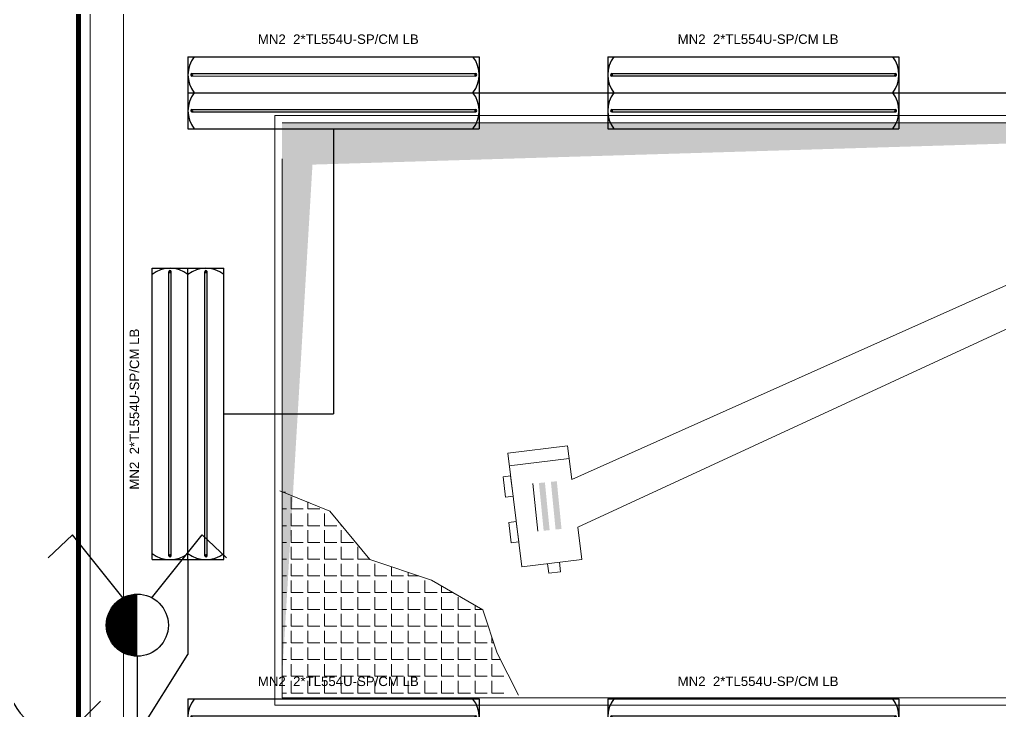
# Model space of a CAD drawing. Header units: metres. Extents: x -13316 to 152404, y -3899 to 30226.
# Drawn here: x 3955.4 to 4364.9, y 5254.4 to 5543 of the extents above; entities that cross this region are included whole.
import ezdxf

# ---------------------------------------------------------------- set-up
doc = ezdxf.new("R2010")
doc.units = ezdxf.units.M
doc.header["$LTSCALE"] = 100
doc.header["$MEASUREMENT"] = 0
doc.linetypes.add('DOT2', pattern=[0.125, 0, -0.125])
doc.linetypes.add('HIDDEN', pattern=[0.375, 0.25, -0.125])
doc.layers.get('0').update_dxf_attribs({"color": 9, "lineweight": 9})
for name, color, linetype, lineweight in [('06D', 9, 'Continuous', 9), ('20', 9, 'DOT2', 9), ('E-2x54 W SIVAÜSTÜ FLUORESAN YÜKSEK TAVAN ARMATÜRÜ', 7, 'Continuous', 30), ('E-KABLO', 7, 'Continuous', 30), ('E-KOMÜTATÖR ANAHTAR (ETANŞ)', 7, 'Continuous', 30), ('E-LINYE', 7, 'Continuous', 30)]:
    doc.layers.add(name, color=color, linetype=linetype, lineweight=lineweight)
doc.styles.add('Arial', font='arial.ttf', dxfattribs={"height": 2.5})

# ---------------------------------------------------------------- blocks, each defined once
blk = doc.blocks.new('2x54 W SIVAÜSTÜ FLUORESAN YÜKSEK TAVAN ARMATÜRÜ')
at = {"layer": 'E-2x54 W SIVAÜSTÜ FLUORESAN YÜKSEK TAVAN ARMATÜRÜ', "color": 4}
for p, q in [((-60.8, 15), (-60.8, -15)), ((-60.8, 15), (60.8, 15)), ((60.8, 15), (60.8, 0)), ((-60, 0), (-15, 0)), ((15, 0), (60, 0)), ((60.8, 0), (60.8, -15)), ((-60.8, -15), (60.8, -15))]:
    blk.add_line(p, q, dxfattribs=at)
at = {"layer": 'E-2x54 W SIVAÜSTÜ FLUORESAN YÜKSEK TAVAN ARMATÜRÜ', "color": 7}
for p, q in [((-59.27, 8.01), (59.32, 8.01)), ((-59.16, 7.01), (59.44, 7)), ((-60.8, 0), (60.8, 0)), ((-59.27, -6.99), (59.32, -6.99)), ((-59.16, -7.99), (59.44, -8))]:
    blk.add_line(p, q, dxfattribs=at)
for centre in [(-59.23, 7.63), (-59.23, 7.33), (59.36, 7.63), (59.36, 7.33), (-59.23, -7.37), (-59.23, -7.67), (59.36, -7.37), (59.36, -7.67)]:
    blk.add_circle(centre, 0.11, dxfattribs=at)
for centre, radius, start, end in [((-48.66, 7.5), 12.14, 141.86, 218.14), ((48.66, 7.5), 12.14, 321.86, 38.14), ((-59.12, 7.51), 0.515, 106.8674, 266.7612), ((-59.32, 7.49), 0.519, 289.2244, 84.4042), ((59.47, 7.51), 0.515, 106.8674, 266.7612), ((59.27, 7.49), 0.519, 289.2244, 84.4042), ((-48.66, -7.5), 12.14, 141.86, 218.14), ((48.66, -7.5), 12.14, 321.86, 38.14), ((-59.12, -7.49), 0.515, 106.8674, 266.7612), ((-59.32, -7.51), 0.519, 289.2244, 84.4042), ((59.47, -7.49), 0.515, 106.8674, 266.7612), ((59.27, -7.51), 0.519, 289.2244, 84.4042)]:
    blk.add_arc(centre, radius, start, end, dxfattribs=at)
at = {"layer": 'E-2x54 W SIVAÜSTÜ FLUORESAN YÜKSEK TAVAN ARMATÜRÜ', "color": 7, "style": 'Arial'}
blk.add_text('MN2  2*TL554U-SP/CM LB', height=3.9508, dxfattribs=at).set_placement((-31.61, 20.4))
blk = doc.blocks.new('100_KOMÜTATÖR ANAHTAR (ETANŞ)')
at = {"layer": 'E-KOMÜTATÖR ANAHTAR (ETANŞ)', "color": 4}
for p, q in [((-1.695, 5.222), (-2.326, 4.622)), ((-0.372, 3.563), (-1.695, 5.222)), ((0.372, 3.563), (1.695, 5.222)), ((1.695, 5.222), (2.326, 4.622)), ((0, 2.053), (0, 0))]:
    blk.add_line(p, q, dxfattribs=at)
at = {"layer": 'E-KOMÜTATÖR ANAHTAR (ETANŞ)', "color": 4, "const_width": 0.81}
blk.add_lwpolyline([(0, 3.268, 0.414214), (-0.405, 2.863, 0.414214), (0, 2.458, 0.414214)], format="xyb", dxfattribs=at)
at = {"layer": 'E-KOMÜTATÖR ANAHTAR (ETANŞ)', "color": 4}
blk.add_circle((0, 2.863), 0.81, dxfattribs=at)
blk = doc.blocks.new('p-işyeri')
at = {"color": 0, "const_width": 2}
blk.add_lwpolyline([(200, 0), (200, 700), (-200, 700), (-200, 0)], close=True, dxfattribs=at)
blk = doc.blocks.new('p-mekanik_boyahane_mahal16')
h = blk.add_hatch(color=256)
h.paths.add_polyline_path([(114.73, 73), (112.24, 72.75), (110.27, 92.66), (112.76, 92.9)])
h.paths.add_polyline_path([(119.7, 73.49), (117.22, 73.25), (115.25, 93.15), (117.73, 93.4)])
h = blk.add_hatch(color=256)
h.paths.add_polyline_path([(114.73, 73), (112.24, 72.75), (110.27, 92.66), (112.76, 92.9)])
h.paths.add_polyline_path([(119.7, 73.49), (117.22, 73.25), (115.25, 93.15), (117.73, 93.4)])
for p, q in [((596, 246), (0, 246)), ((0, 246), (0, 0)), ((593, 243), (3, 243)), ((3, 228), (3, 3)), ((360.99, 200.11), (124, 94.14)), ((360.99, 200.11), (124, 94.14)), ((353.82, 179.23), (126.47, 74.29)), ((353.82, 179.23), (126.47, 74.29)), ((122.25, 108.21), (97.22, 105.09)), ((122.25, 108.21), (97.22, 105.09)), ((124, 94.14), (122.25, 108.21)), ((124, 94.14), (122.25, 108.21)), ((97.22, 105.09), (103.13, 57.64)), ((97.22, 105.09), (103.13, 57.64)), ((122.9, 102.91), (97.88, 99.79)), ((122.9, 102.91), (97.88, 99.79)), ((107.78, 92.41), (109.75, 72.51)), ((107.78, 92.41), (109.75, 72.51)), ((22.94, 80.88), (2.03, 89.46)), ((3.03, 88.82), (4.5, 88.82)), ((6.76, 81.84), (6.76, 86.91)), ((13.75, 81.84), (13.75, 84.84)), ((3.03, 81.84), (4.86, 81.84)), ((6.76, 81.84), (11.84, 81.84)), ((6.76, 74.85), (6.76, 79.93)), ((13.75, 81.84), (18.83, 81.84)), ((13.75, 74.85), (13.75, 79.93)), ((20.73, 74.85), (20.73, 79.93)), ((39.65, 60.73), (22.94, 80.88)), ((3.03, 74.85), (4.86, 74.85)), ((6.76, 74.85), (11.84, 74.85)), ((13.75, 74.85), (18.83, 74.85)), ((20.73, 74.85), (25.81, 74.85)), ((27.72, 74.85), (27.72, 75.12)), ((27.72, 74.85), (27.94, 74.85)), ((128.15, 60.76), (126.47, 74.29)), ((128.15, 60.76), (126.47, 74.29)), ((6.76, 67.87), (6.76, 72.94)), ((13.75, 67.87), (13.75, 72.94)), ((20.73, 67.87), (20.73, 72.94)), ((27.72, 67.87), (27.72, 72.94)), ((3.03, 67.87), (4.86, 67.87)), ((6.76, 67.87), (11.84, 67.87)), ((6.76, 60.88), (6.76, 65.96)), ((13.75, 67.87), (18.83, 67.87)), ((13.75, 60.88), (13.75, 65.96)), ((20.73, 67.87), (25.81, 67.87)), ((20.73, 60.88), (20.73, 65.96)), ((27.72, 67.87), (32.8, 67.87)), ((27.72, 60.88), (27.72, 65.96)), ((34.7, 60.88), (34.7, 65.96)), ((3.03, 60.88), (4.86, 60.88)), ((6.76, 60.88), (11.84, 60.88)), ((6.76, 53.9), (6.76, 58.98)), ((13.75, 60.88), (18.83, 60.88)), ((13.75, 53.9), (13.75, 58.98)), ((20.73, 60.88), (25.81, 60.88)), ((20.73, 53.9), (20.73, 58.98)), ((27.72, 60.88), (32.8, 60.88)), ((27.72, 53.9), (27.72, 58.98)), ((34.7, 60.88), (39.53, 60.88)), ((34.7, 53.9), (34.7, 58.98)), ((65.37, 52.16), (39.65, 60.73)), ((41.69, 53.9), (41.69, 58.98)), ((48.67, 53.9), (48.67, 57.73)), ((103.13, 57.64), (128.15, 60.76)), ((103.13, 57.64), (128.15, 60.76)), ((113.87, 58.98), (114.36, 55.02)), ((113.87, 58.98), (114.36, 55.02)), ((118.8, 59.59), (119.29, 55.64)), ((118.8, 59.59), (119.29, 55.64)), ((3.03, 53.9), (4.86, 53.9)), ((6.76, 53.9), (11.84, 53.9)), ((13.75, 53.9), (18.83, 53.9)), ((20.73, 53.9), (25.81, 53.9)), ((27.72, 53.9), (32.8, 53.9)), ((34.7, 53.9), (39.78, 53.9)), ((41.69, 53.9), (46.77, 53.9)), ((48.67, 53.9), (53.75, 53.9)), ((55.66, 53.9), (55.66, 55.4)), ((55.66, 53.9), (60.16, 53.9)), ((114.36, 55.02), (119.29, 55.64)), ((114.36, 55.02), (119.29, 55.64)), ((6.76, 46.91), (6.76, 51.99)), ((13.75, 46.91), (13.75, 51.99)), ((20.73, 46.91), (20.73, 51.99)), ((27.72, 46.91), (27.72, 51.99)), ((34.7, 46.91), (34.7, 51.99)), ((41.69, 46.91), (41.69, 51.99)), ((48.67, 46.91), (48.67, 51.99)), ((55.66, 46.91), (55.66, 51.99)), ((62.64, 46.91), (62.64, 51.99)), ((86.8, 39.73), (65.37, 52.16)), ((69.63, 46.91), (69.63, 49.69)), ((3.03, 46.91), (4.86, 46.91)), ((6.76, 46.91), (11.84, 46.91)), ((13.75, 46.91), (18.83, 46.91)), ((20.73, 46.91), (25.81, 46.91)), ((27.72, 46.91), (32.8, 46.91)), ((34.7, 46.91), (39.78, 46.91)), ((41.69, 46.91), (46.77, 46.91)), ((48.67, 46.91), (53.75, 46.91)), ((55.66, 46.91), (60.74, 46.91)), ((62.64, 46.91), (67.72, 46.91)), ((69.63, 46.91), (74.41, 46.91)), ((6.76, 39.92), (6.76, 45.01)), ((13.75, 39.92), (13.75, 45.01)), ((20.73, 39.92), (20.73, 45.01)), ((27.72, 39.92), (27.72, 45.01)), ((34.7, 39.92), (34.7, 45.01)), ((41.69, 39.92), (41.69, 45.01)), ((48.67, 39.92), (48.67, 45.01)), ((55.66, 39.92), (55.66, 45.01)), ((62.64, 39.92), (62.64, 45.01)), ((69.63, 39.92), (69.63, 45.01)), ((76.61, 39.92), (76.61, 45.01)), ((83.6, 39.92), (83.6, 41.58)), ((3.03, 39.92), (4.86, 39.92)), ((6.76, 39.92), (11.84, 39.92)), ((6.76, 32.94), (6.76, 38.02)), ((13.75, 39.92), (18.83, 39.92)), ((13.75, 32.94), (13.75, 38.02)), ((20.73, 39.92), (25.81, 39.92)), ((20.73, 32.94), (20.73, 38.02)), ((27.72, 39.92), (32.8, 39.92)), ((27.72, 32.94), (27.72, 38.02)), ((34.7, 39.92), (39.78, 39.92)), ((34.7, 32.94), (34.7, 38.02)), ((41.69, 39.92), (46.77, 39.92)), ((41.69, 32.94), (41.69, 38.02)), ((48.67, 39.92), (53.75, 39.92)), ((48.67, 32.94), (48.67, 38.02)), ((55.66, 39.92), (60.74, 39.92)), ((55.66, 32.94), (55.66, 38.02)), ((62.64, 39.92), (67.72, 39.92)), ((62.64, 32.94), (62.64, 38.02)), ((69.63, 39.92), (74.71, 39.92)), ((69.63, 32.94), (69.63, 38.02)), ((76.61, 39.92), (81.69, 39.92)), ((76.61, 32.94), (76.61, 38.02)), ((83.6, 39.92), (86.45, 39.92)), ((83.6, 32.94), (83.6, 38.02)), ((92.8, 21.72), (86.8, 39.73)), ((3.03, 32.94), (4.86, 32.94)), ((6.76, 32.94), (11.84, 32.94)), ((13.75, 32.94), (18.83, 32.94)), ((20.73, 32.94), (25.81, 32.94)), ((27.72, 32.94), (32.8, 32.94)), ((34.7, 32.94), (39.78, 32.94)), ((41.69, 32.94), (46.77, 32.94)), ((48.67, 32.94), (53.75, 32.94)), ((55.66, 32.94), (60.74, 32.94)), ((62.64, 32.94), (67.72, 32.94)), ((69.63, 32.94), (74.71, 32.94)), ((76.61, 32.94), (81.69, 32.94)), ((83.6, 32.94), (88.68, 32.94)), ((6.76, 25.95), (6.76, 31.04)), ((13.75, 25.95), (13.75, 31.04)), ((20.73, 25.95), (20.73, 31.04)), ((27.72, 25.95), (27.72, 31.04)), ((34.7, 25.95), (34.7, 31.04)), ((41.69, 25.95), (41.69, 31.04)), ((48.67, 25.95), (48.67, 31.04)), ((55.66, 25.95), (55.66, 31.04)), ((62.64, 25.95), (62.64, 31.04)), ((69.63, 25.95), (69.63, 31.04)), ((76.61, 25.95), (76.61, 31.04)), ((83.6, 25.95), (83.6, 31.04)), ((3.03, 25.95), (4.86, 25.95)), ((6.76, 25.95), (11.84, 25.95)), ((13.75, 25.95), (18.83, 25.95)), ((20.73, 25.95), (25.81, 25.95)), ((27.72, 25.95), (32.8, 25.95)), ((34.7, 25.95), (39.78, 25.95)), ((41.69, 25.95), (46.77, 25.95)), ((48.67, 25.95), (53.75, 25.95)), ((55.66, 25.95), (60.74, 25.95)), ((62.64, 25.95), (67.72, 25.95)), ((69.63, 25.95), (74.71, 25.95)), ((76.61, 25.95), (81.69, 25.95)), ((83.6, 25.95), (88.68, 25.95)), ((90.58, 25.95), (90.58, 28.37)), ((90.58, 25.95), (91.39, 25.95)), ((6.76, 18.97), (6.76, 24.05)), ((13.75, 18.97), (13.75, 24.05)), ((20.73, 18.97), (20.73, 24.05)), ((27.72, 18.97), (27.72, 24.05)), ((34.7, 18.97), (34.7, 24.05)), ((41.69, 18.97), (41.69, 24.05)), ((48.67, 18.97), (48.67, 24.05)), ((55.66, 18.97), (55.66, 24.05)), ((62.64, 18.97), (62.64, 24.05)), ((69.63, 18.97), (69.63, 24.05)), ((76.61, 18.97), (76.61, 24.05)), ((83.6, 18.97), (83.6, 24.05)), ((90.58, 18.97), (90.58, 24.05)), ((101.72, 4.09), (92.8, 21.72)), ((3.03, 18.97), (4.86, 18.97)), ((6.76, 18.97), (11.84, 18.97)), ((6.76, 11.99), (6.76, 17.07)), ((13.75, 18.97), (18.83, 18.97)), ((13.75, 11.99), (13.75, 17.07)), ((20.73, 18.97), (25.81, 18.97)), ((20.73, 11.99), (20.73, 17.07)), ((27.72, 18.97), (32.8, 18.97)), ((27.72, 11.99), (27.72, 17.07)), ((34.7, 18.97), (39.78, 18.97)), ((34.7, 11.99), (34.7, 17.07)), ((41.69, 18.97), (46.77, 18.97)), ((41.69, 11.99), (41.69, 17.07)), ((48.67, 18.97), (53.75, 18.97)), ((48.67, 11.99), (48.67, 17.07)), ((55.66, 18.97), (60.74, 18.97)), ((55.66, 11.99), (55.66, 17.07)), ((62.64, 18.97), (67.72, 18.97)), ((62.64, 11.99), (62.64, 17.07)), ((69.63, 18.97), (74.71, 18.97)), ((69.63, 11.99), (69.63, 17.07)), ((76.61, 18.97), (81.69, 18.97)), ((76.61, 11.99), (76.61, 17.07)), ((83.6, 18.97), (88.68, 18.97)), ((83.6, 11.99), (83.6, 17.07)), ((90.58, 18.97), (94.26, 18.97)), ((90.58, 11.99), (90.58, 17.07)), ((3.03, 11.99), (4.86, 11.99)), ((6.76, 11.99), (11.84, 11.99)), ((6.76, 5), (6.76, 10.08)), ((13.75, 11.99), (18.83, 11.99)), ((13.75, 5), (13.75, 10.08)), ((20.73, 11.99), (25.81, 11.99)), ((20.73, 5), (20.73, 10.08)), ((27.72, 11.99), (32.8, 11.99)), ((27.72, 5), (27.72, 10.08)), ((34.7, 11.99), (39.78, 11.99)), ((34.7, 5), (34.7, 10.08)), ((41.69, 11.99), (46.77, 11.99)), ((41.69, 5), (41.69, 10.08)), ((48.67, 11.99), (53.75, 11.99)), ((48.67, 5), (48.67, 10.08)), ((55.66, 11.99), (60.74, 11.99)), ((55.66, 5), (55.66, 10.08)), ((62.64, 11.99), (67.72, 11.99)), ((62.64, 5), (62.64, 10.08)), ((69.63, 11.99), (74.71, 11.99)), ((69.63, 5), (69.63, 10.08)), ((76.61, 11.99), (81.69, 11.99)), ((76.61, 5), (76.61, 10.08)), ((83.6, 11.99), (88.68, 11.99)), ((83.6, 5), (83.6, 10.08)), ((90.58, 11.99), (95.66, 11.99)), ((90.58, 5), (90.58, 10.08)), ((3.03, 5), (4.86, 5)), ((6.76, 5), (11.84, 5)), ((13.75, 5), (18.83, 5)), ((20.73, 5), (25.81, 5)), ((27.72, 5), (32.8, 5)), ((34.7, 5), (39.78, 5)), ((41.69, 5), (46.77, 5)), ((48.67, 5), (53.75, 5)), ((55.66, 5), (60.74, 5)), ((62.64, 5), (67.72, 5)), ((69.63, 5), (74.71, 5)), ((76.61, 5), (81.69, 5)), ((83.6, 5), (88.68, 5)), ((90.58, 5), (95.66, 5))]:
    blk.add_line(p, q)
for points in [[(593, 243), (593, 3), (542.11, 3), (593, 3), (3, 3)], [(596, 3), (596, 0), (0, 0)]]:
    blk.add_lwpolyline(points)
for points in [[(98.4, 95.6), (99.45, 87.16), (96.32, 86.77), (95.27, 95.21)], [(98.4, 95.6), (99.45, 87.16), (96.32, 86.77), (95.27, 95.21)], [(100.77, 76.55), (101.82, 68.11), (98.69, 67.72), (97.64, 76.16)], [(100.77, 76.55), (101.82, 68.11), (98.69, 67.72), (97.64, 76.16)]]:
    blk.add_lwpolyline(points, close=True)
blk.add_solid([(593, 243), (3, 243), (15.71, 225.53), (3, 11)])
blk = doc.blocks.new('2.bod.Mimari')
at = {"layer": '06D'}
blk.add_lwpolyline([(3669.01, -3390), (3669.01, -3395), (3664.87, -3395), (3664.87, -3745), (3669.01, -3745), (3669.01, -3750), (3676.01, -3750), (3676.01, -3745), (3678.87, -3745), (3678.87, -3395), (3676.01, -3395), (3676.01, -3390)], close=True, dxfattribs=at)
at = {"layer": '20', "color": 251, "linetype": 'HIDDEN'}
blk.add_lwpolyline([(3660, -3750), (3740, -3750), (3740, -3815), (4380, -3815), (4380, -3030), (4360, -3030), (4360, -2175), (3740, -2175), (3740, -2240), (3660, -2240), (3660, -2865), (3740, -2865), (3740, -3030), (3660, -3030)], close=True, dxfattribs=at)
at = {"layer": '06D', "color": 89, "linetype": 'HIDDEN', "true_color": 0x2e4d23, "rotation": 90}
blk.add_blockref('p-işyeri', (4360, -3600), dxfattribs=at)
at = {"layer": '06D'}
blk.add_blockref('p-mekanik_boyahane_mahal16', (3742, -3693), dxfattribs=at)

msp = doc.modelspace()

# ---------------------------------------------------------------- linework, layer by layer
at = {"layer": 'E-KABLO', "color": 6}
for p, q in [((4147.32, 5512.5), (4201, 5512.5)), ((4322.6, 5512.51), (4376.28, 5512.51)), ((4086.52, 5497.5), (4086.52, 5378.51)), ((4040.73, 5378.51), (4086.52, 5378.51)), ((4025.73, 5317.71), (4025.73, 5278.14)), ((4004.58, 5244.53), (4025.73, 5278.14))]:
    msp.add_line(p, q, dxfattribs=at)
msp.add_arc((3975, 5269.53), 25, 180, 270, dxfattribs=at)
at = {"layer": 'E-LINYE', "color": 7, "linetype": 'Continuous'}
msp.add_line((3989.14, 5258.67), (3960.86, 5230.39), dxfattribs=at)

# ---------------------------------------------------------------- block references
msp.add_blockref('2.bod.Mimari', (320, 8950))
at = {"layer": 'E-2x54 W SIVAÜSTÜ FLUORESAN YÜKSEK TAVAN ARMATÜRÜ', "color": 6}
for p in [(4086.52, 5512.5), (4261.8, 5512.51), (4086.51, 5244.53), (4261.79, 5244.54)]:
    msp.add_blockref('2x54 W SIVAÜSTÜ FLUORESAN YÜKSEK TAVAN ARMATÜRÜ', p, dxfattribs=at)
at = {"layer": 'E-2x54 W SIVAÜSTÜ FLUORESAN YÜKSEK TAVAN ARMATÜRÜ', "color": 6, "rotation": 89.99999999999939}
msp.add_blockref('2x54 W SIVAÜSTÜ FLUORESAN YÜKSEK TAVAN ARMATÜRÜ', (4025.73, 5378.51), dxfattribs=at)
at = {"layer": 'E-KOMÜTATÖR ANAHTAR (ETANŞ)', "xscale": 16, "yscale": 16, "zscale": 16}
msp.add_blockref('100_KOMÜTATÖR ANAHTAR (ETANŞ)', (4004.58, 5244.53), dxfattribs=at)

doc.saveas('drawing.dxf')
